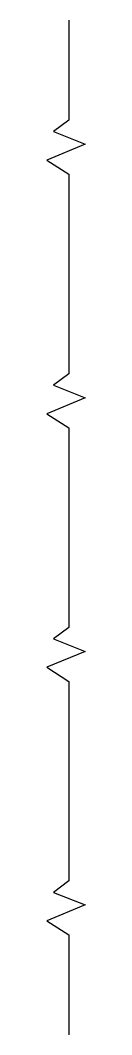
# Model space of a CAD drawing. Header units: millimetres. Extents: x -22 to 16, y -1016 to 0.
import ezdxf

# ---------------------------------------------------------------- set-up
doc = ezdxf.new("R2010")
doc.units = ezdxf.units.MM

msp = doc.modelspace()

# ---------------------------------------------------------------- linework, layer by layer
at = {"color": 1, "transparency": 33554687}
msp.add_lwpolyline([(0, 0), (0, -100), (-15.5, -111.6), (16.2, -124.1), (-22, -140.1), (0, -154.1), (0, -354.1), (-15.5, -365.7), (16.2, -378.2), (-22, -394.2), (0, -408.3), (0, -608.3), (-15.5, -619.8), (16.2, -632.4), (-22, -648.3), (0, -662.4), (0, -862.4), (-15.5, -874), (16.2, -886.5), (-22, -902.5), (0, -916.5), (0, -916.5), (0, -1016.5)], dxfattribs=at)

doc.saveas('drawing.dxf')
